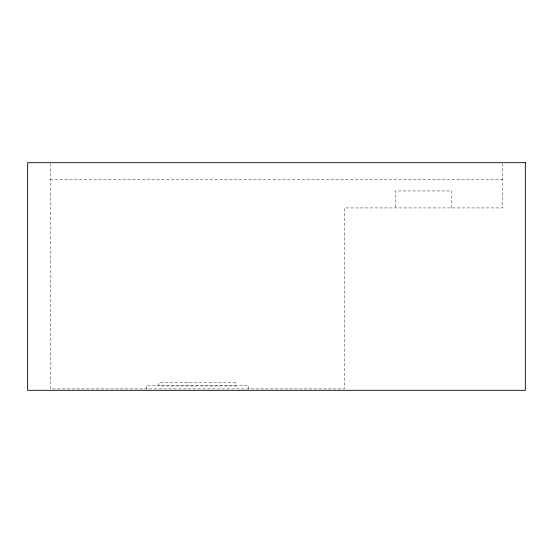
<?xml version="1.0" encoding="UTF-8"?>
<svg xmlns="http://www.w3.org/2000/svg" width="553" height="553" viewBox="0 0 553 553"><rect width="100%" height="100%" fill="white"/><g stroke="black" fill="none" stroke-linecap="round" stroke-linejoin="round"><path stroke-width="0.41" stroke-dasharray="2.77 2.07" d="M50.275 179.649L502.725 179.649M502.725 163.529L502.725 207.928L344.367 207.928L344.367 388.904L50.275 388.904L50.275 163.529M451.829 207.928L451.829 190.958L395.271 190.958L395.271 207.928M248.221 389.284L248.221 385.51L146.421 385.51L146.421 389.284M235.778 382.8L158.863 382.8L158.863 385.966L235.778 385.966L235.778 382.8"/><path stroke-width="0.83" d="M525.35 162.679L27.65 162.679L27.65 390.321L525.35 390.321L525.35 162.679"/></g></svg>
